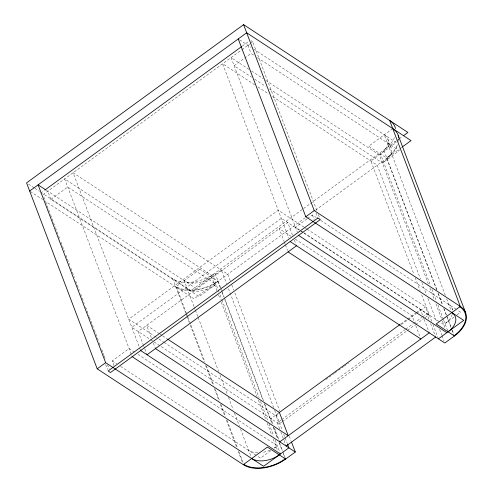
<?xml version="1.0" encoding="UTF-8"?>
<svg xmlns="http://www.w3.org/2000/svg" width="493" height="493" viewBox="0 0 493 493"><rect width="100%" height="100%" fill="white"/><g stroke="black" fill="none" stroke-linecap="round" stroke-linejoin="round"><path stroke-width="0.37" stroke-dasharray="2.46 1.85" d="M40.58 193.17L44.302 190.458M242.297 46.095L249.125 41.116M42.953 194.729L241.57 49.916M241.89 49.682L249.637 44.031M250.259 43.581L252.743 41.769L317.276 211.663M50.865 199.351L67.744 187.044L216.014 284.307L199.135 296.613L50.865 199.351L47.778 191.21M253.581 55.111L251.011 53.423L234.132 65.729L251.461 77.099M392.761 128.618L368.647 146.199L386.906 158.179A31.509 19.356 -20.8 0 0 397.913 144.72M396.113 141.072L190.908 290.691L42.62 193.41M396.736 140.622L398.603 139.26M399.225 138.804L402.331 136.543M305.309 217.672L193.995 298.826L45.707 201.545M315.538 210.209L399.207 149.206M399.829 148.757L401.69 147.395M114.031 365.633L112.231 360.888L129.111 348.582L134.244 351.947M306.948 218.917L295.492 227.267L300.625 230.638M307.552 218.479L312.371 214.96L316.235 217.493M278.785 412.881L270.953 418.6L273.356 424.935M400.606 324.067L406.805 319.544M407.428 319.094L415.63 313.11M416.11 312.759L420.455 309.592L422.593 315.23M164.114 342.401L276.074 415.852L279.18 413.59M325.707 379.672L334.39 373.337M335.012 372.887L343.695 366.552M344.317 366.102L348.656 362.934M401.388 324.486L407.588 319.963M408.21 319.513L416.277 313.634M416.893 313.178L425.582 306.849L428.67 314.984L424.331 318.151M281.065 420.079L277.343 422.791L279.747 429.132M281.682 419.623L405.135 329.614M405.751 329.164L413.196 323.735M413.818 323.285L421.885 317.406M422.501 316.95L426.846 313.788L429.255 320.123M428.67 314.984L281.312 218.313L131.81 327.321L279.167 423.986L281.651 422.181M282.267 421.725L415.026 324.936M415.642 324.48L423.709 318.601M270.749 450.682L260.501 458.157L257.291 456.05M274.367 448.045L277.38 445.851L138.095 354.473M454.01 317.067L443.762 324.536L440.551 322.434M457.023 314.867L460.641 312.229L457.43 310.122M250.962 40.605L252.743 41.769M239.53 39.785L251.128 47.396M253.685 49.072L396.187 142.557L370.872 161.014L413.8 274.034M257.426 57.632L399.281 150.692L382.402 162.998L269.431 88.888M249.014 69.384L231.038 57.595L297.297 232.012M251.578 71.066L263.133 78.646M265.702 80.334L379.308 154.864L428.534 284.443M254.671 79.207L265.579 86.361M254.69 84.802L222.602 63.745L288.806 238.033M257.901 86.91L268.814 94.064M272.666 96.591L377.262 165.21L420.467 278.952M320.715 220.433L456.789 309.703M303.965 227.063L278.225 210.178L128.722 319.187L153.816 335.647M304.606 227.489L306.535 228.752M307.182 229.177L425.582 306.849M301.272 231.057L303.195 232.32M303.836 232.745L439.91 322.009M290.808 236.233L279.266 228.66L284.079 241.336M295.295 239.179L412.012 315.748L414.157 321.381M46.465 190.353L196.048 288.479L221.363 270.022L226.564 283.697M28.495 184.148L34.294 187.95M34.917 188.357L39.44 191.327M30.301 191.438L42.527 199.462M159.467 333.773L146.643 325.355L151.456 338.038M160.108 334.192L162.031 335.456M162.672 335.875L167.164 338.82M154.457 336.072L156.392 337.335M158.962 339.024L163.466 341.982M112.231 360.888L116.736 363.84M120.575 366.361L256.65 455.631M387.849 139.081L390.937 147.216M452.303 308.754L452.82 310.109M445.302 295.301L384.318 134.768A20.484 12.584 -20.8 0 1 380.516 153.982L430.284 285.003M446.67 298.9L451.089 310.547M436.946 289.915L383.813 150.038A31.509 19.356 -20.8 0 0 394.505 137.418M438.314 293.514L442.689 305.031M444.057 308.63L446.516 315.107M446.794 315.828L451.169 327.346M452.26 330.224L453.628 333.829M436.582 289.674L386.543 157.939A30.88 18.968 -20.8 0 0 397.327 144.751M437.95 293.273L442.055 304.07M443.694 308.39L446.701 316.309M446.972 317.03L451.625 329.269M451.896 329.99L454.084 335.745M431.923 289.323L436.576 301.556M437.938 305.155L443.41 319.556M443.682 320.277L447.786 331.074M429.896 288.041L434.271 299.559M435.917 303.879L441.383 318.275M442.48 321.153L445.308 328.603M421.835 282.551L426.482 294.789M427.85 298.388L436.872 322.145M439.608 329.342L441.796 335.098M442.067 335.819L443.983 340.86M415.168 277.633L420.091 290.593M421.731 294.913L431.85 321.547M432.946 324.431L437.864 337.385M430.592 323.648L435.405 336.325M424.202 319.452L429.015 332.134M415.759 325.608L420.042 336.879M318.373 214.541L320.012 218.861M315.995 212.982L317.64 217.302M247.917 45.288L251.011 53.423M312.371 214.96L314.177 219.705M292.522 235.186L287.702 222.509L138.2 331.512L143.549 345.599M294.395 240.116L295.997 244.343M284.35 242.045L285.151 244.158M285.416 244.861L287.561 250.493M230.219 280.69L227.76 274.213L73.093 172.753L140.641 350.56M231.858 285.009L233.774 290.05M234.865 292.928L279.716 410.989M289.286 436.188L290.925 440.508M228.475 288.738L273.597 407.52M274.687 410.398L282.07 429.834M283.715 434.154L287.271 443.509M276.074 415.852L279.167 423.986M280.819 431.948L283.765 439.694M284.03 440.397L286.168 446.036M274.693 428.46L279.513 441.136M220.574 287.727L215.022 273.11A31.509 19.356 -20.8 0 1 172.649 278.711L185.584 312.765M220.846 288.442L221.665 290.605M221.942 291.326L224.13 297.082M224.401 297.803L263.502 400.747M264.87 404.346L271.982 423.062M273.621 427.382L278.274 439.62M279.642 443.219L282.649 451.138M282.92 451.859L285.108 457.615M220.205 287.487L217.746 281.004A30.88 18.968 -20.8 0 1 176.223 286.495L186.613 313.85M222.121 292.522L223.76 296.841M224.857 299.726L263.139 400.507M264.236 403.385L271.889 423.542M273.258 427.141L277.633 438.659M279.001 442.258L282.279 450.898M283.376 453.776L285.016 458.096M218.941 292.01L212.927 276.172L64.657 178.904L132.198 356.716M220.038 294.894L221.677 299.208M221.949 299.929L259.139 397.833M260.507 401.431L267.89 420.868M268.987 423.746L273.633 435.985M275.273 440.304L280.468 453.985M216.914 290.728L211.719 277.054A20.484 12.584 -20.8 0 1 184.179 280.696L194.02 306.609M218.559 295.048L220.198 299.368M221.289 302.246L257.112 396.551M258.48 400.15L265.863 419.586M267.231 423.191L271.883 435.424M273.245 439.023L277.719 450.793M194.297 307.33L195.117 309.493M195.388 310.208L197.853 316.691M198.124 317.406L218.633 371.402M220.001 375L227.384 394.437M228.475 397.315L233.127 409.554M234.495 413.152L239.413 426.112M240.51 428.99L250.949 456.469M186.884 314.571L187.704 316.734M187.981 317.449L204.934 362.084M206.302 365.683L213.685 385.119M215.324 389.439L219.699 400.957M221.067 404.556L225.714 416.795M227.082 420.393L237.472 447.749M239.117 452.069L243.764 464.307M185.855 313.486L186.674 315.643M186.952 316.364L189.139 322.12M190.23 325.004L204.176 361.714M205.544 365.313L213.204 385.471M214.295 388.348L218.941 400.587M220.309 404.186L224.685 415.704M226.33 420.024L236.443 446.658M238.088 450.978L242.464 462.496M153.329 342.968L155.203 347.898M143.82 346.302L144.622 348.415M144.893 349.118L146.76 354.048M43.772 196.892L45.418 201.206M45.689 201.927L48.425 209.124M48.696 209.845L50.335 214.165M50.613 214.886L53.343 222.084M53.62 222.805L55.259 227.125M55.53 227.846L59.635 238.643M61.003 242.242L64.558 251.603M65.926 255.201L69.482 264.556M70.844 268.155L74.4 277.516M75.768 281.115L79.324 290.476M80.692 294.075L84.248 303.429M85.616 307.028L89.165 316.389M89.443 317.11L92.179 324.308M92.45 325.029L94.089 329.349M94.366 330.063L97.096 337.267M97.374 337.982L99.013 342.302M99.284 343.023L100.652 346.622M101.749 349.5L103.937 355.262M104.208 355.983L105.576 359.582M107.492 364.623L109.132 368.937M105.662 364.5L107.579 369.54M398.886 139.809A31.509 19.356 -20.8 0 1 398.751 141.417M398.239 138.391A30.88 18.968 -20.8 0 1 398.282 139.932M448.772 304.446A20.484 12.584 -20.8 0 1 452.728 310.695M452.303 314.368A20.484 12.584 -20.8 0 1 444.969 323.661M276.172 446.726A20.484 12.584 -20.8 0 1 274.25 448.02M270.016 450.201A20.484 12.584 -20.8 0 1 262.381 452.414M257.864 452.771A20.484 12.584 -20.8 0 1 248.632 450.368M214.812 285.188A20.484 12.584 -20.8 0 1 187.266 288.83M387.412 142.902A20.484 12.584 -20.8 0 1 383.603 162.117M199.85 269.264L175.736 286.846A31.509 19.356 -20.8 0 0 218.109 281.244L199.85 269.264"/><path stroke-width="0.74" d="M403.576 135.63L407.927 132.457L243.591 24.65L26.567 182.885L97.201 368.826L243.283 464.659A31.509 19.356 -20.8 0 0 285.657 459.057L295.301 452.026L291.474 441.944M29.66 191.019L246.679 32.785L411.02 140.597L402.313 146.945M44.925 190.002L241.681 46.552M97.201 368.826L105.644 362.675L263.589 466.292L288.91 447.829L287.542 444.23M238.242 38.941L305.783 216.747L314.226 210.597L460.302 306.424A31.509 19.356 -20.8 0 1 454.447 335.986L444.803 343.017L290.143 241.558M147.031 354.757L296.533 245.748M279.013 412.715L399.983 324.517M243.283 464.659L267.397 447.077L285.657 459.057M279.777 441.839L429.286 332.837M286.168 446.036L435.676 337.027M438.413 338.827L463.734 320.364L305.783 216.747M454.447 335.986L436.188 324.006L460.302 306.424L389.667 120.483A31.509 19.356 -20.8 0 1 395.515 128.574M298.585 235.401L446.855 332.67M288.097 251.905L420.843 338.987M45.818 189.928L38.097 184.863L105.644 362.675M167.805 339.239L279.389 412.444L288.22 435.689L155.468 348.6M140.641 350.56L295.301 452.026M132.198 356.716L280.468 453.985M398.19 135.248L465.731 313.055M243.591 24.65L314.226 210.597M285.287 458.817A30.88 18.968 -20.8 0 1 243.764 464.307M279.266 454.86A20.484 12.584 -20.8 0 1 251.72 458.502M392.761 128.618A31.509 19.356 -20.8 0 1 398.424 135.969M398.609 136.709A31.509 19.356 -20.8 0 1 398.745 137.467M459.821 306.775A30.88 18.968 -20.8 0 1 454.084 335.745M451.865 312.58A20.484 12.584 -20.8 0 1 448.057 331.795M317.911 218.023L108.121 370.982L110.5 372.542L320.284 219.582L317.911 218.023"/></g></svg>
